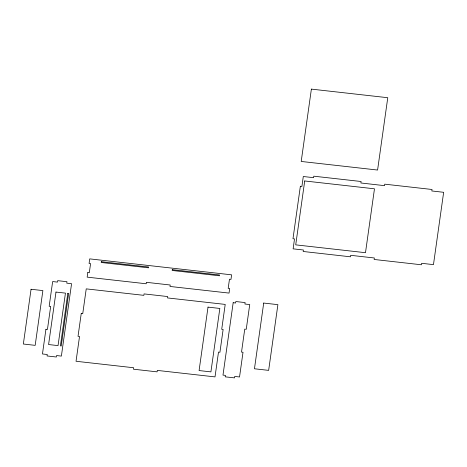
<?xml version="1.0" encoding="UTF-8"?>
<svg xmlns="http://www.w3.org/2000/svg" width="467" height="467" viewBox="0 0 467 467"><rect width="100%" height="100%" fill="white"/><g stroke="black" fill="none" stroke-linecap="round" stroke-linejoin="round"><path stroke-width="0.7" d="M31.056 289.26L23.35 344.021L35.177 345.352L42.882 290.591L31.056 289.26M45.935 329.258L42.462 353.968L47.272 354.511L47.068 355.959L56.361 357.004L56.565 355.556L61.381 356.099L71.568 283.697L66.752 283.154L66.956 281.706L57.663 280.661L57.459 282.109L52.648 281.566L49.169 306.282L50.669 306.451L47.441 329.428L45.935 329.258M55.976 292.062L48.591 344.541L58.048 345.603L65.438 293.124L55.976 292.062M67.803 293.387L60.418 345.872L61.241 345.965L68.626 293.48L67.803 293.387M81.24 313.491L78.03 336.31L79.53 336.479L76.039 361.271L133.661 367.751L133.457 369.199L157.105 371.86L157.309 370.413L215.013 376.898L218.498 352.106L219.922 352.264L223.133 329.451L221.714 329.288L225.211 304.414L167.507 297.928L167.7 296.557L144.052 293.901L143.848 295.348L86.232 288.869L82.741 313.661L81.24 313.491M87.796 272.57L87.154 277.135L146.194 283.773L146.399 282.325L170.21 285.004L170.006 286.452L229.046 293.089L229.688 288.524L228.188 288.361L229.472 279.231L230.972 279.4L231.614 274.835L89.722 258.881L89.08 263.446L90.58 263.616L89.296 272.74L87.796 272.57M101.339 261.695L101.228 262.489L148.524 267.813L148.634 267.013L101.339 261.695M172.282 269.669L172.171 270.469L219.467 275.787L219.583 274.987L172.282 269.669M208.013 307.117L199.088 370.553L210.915 371.884L219.84 308.448L208.013 307.117M233.173 302.709L222.987 375.112L225.433 375.386L225.228 376.84L234.522 377.885L234.726 376.431L239.536 376.974L243.015 352.264L241.515 352.095L244.749 329.118L246.249 329.288L249.728 304.572L244.912 304.035L245.117 302.581L235.823 301.536L235.619 302.99L233.173 302.709M263.709 303.06L254.457 368.772L268.648 370.372L277.894 304.653L263.709 303.06M311.384 89.115L301.203 161.454L377.587 170.041L387.768 97.708L311.384 89.115M300.363 186.269L292.978 238.748L294.514 238.923L293.118 248.847L303.404 250.003L303.194 251.485L350.495 256.809L350.699 255.321L374.353 257.982L374.143 259.465L421.438 264.783L421.648 263.3L433.469 264.631L443.65 192.299L431.823 190.968L432.033 189.485L384.738 184.167L384.528 185.65L360.88 182.988L361.09 181.505L313.795 176.187L313.585 177.67L303.299 176.514L301.898 186.438L300.363 186.269M304.712 180.963L295.722 244.854L365.486 252.7L374.476 188.808L304.712 180.963"/></g></svg>
